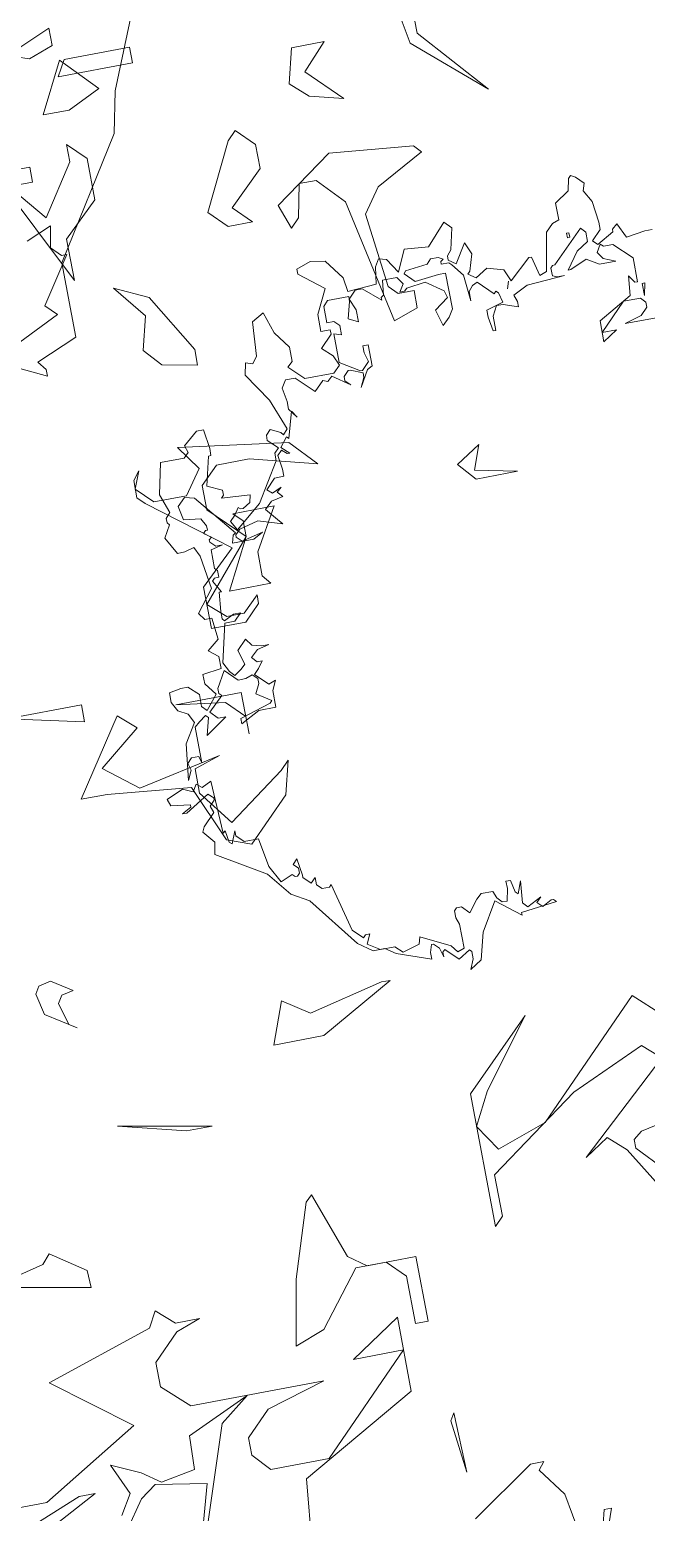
# Model space of a CAD drawing. Header units: millimetres. Extents: x 1418 to 1811, y 1796 to 1956.
# Drawn here: x 1504.4768 to 1504.6486, y 1866.6391 to 1867.0522 of the extents above; entities that cross this region are included whole.
import ezdxf

# ---------------------------------------------------------------- set-up
doc = ezdxf.new("R2010")
doc.units = ezdxf.units.MM
doc.layers.add('ARBRE', color=251, linetype='Continuous', lineweight=13)
doc.layers.add('VEGETAIS', color=3, linetype='Continuous')

# ---------------------------------------------------------------- blocks, each defined once
blk = doc.blocks.new('WMF26', base_point=(0, 0.0008))
at = {"color": 85}
blk.add_lwpolyline([(13.2233, -7.4181), (13.0199, -7.9055), (12.9837, -8.0792), (12.6708, -8.5666), (12.6708, -8.8803), (12.4963, -8.9527), (12.5251, -8.989), (12.5251, -9.0178), (12.111, -8.8144)], dxfattribs=at)
at = {"color": 106}
for points in [[(4.3413, -3.3278), (4.2022, -3.3641), (4.2022, -3.2982), (4.1298, -3.2258), (4.3043, -3.2982), (4.5809, -3.1895), (4.7258, -3.2258), (4.5151, -3.4365), (4.5513, -3.5016), (4.6534, -3.6119), (4.8287, -3.5378), (4.8287, -3.6119), (4.7258, -3.6481), (4.6172, -3.6119), (4.3413, -3.3278), (4.3413, -3.3278)], [(6.2531, -4.3282), (6.0489, -4.4377), (5.9765, -4.5398), (6.0127, -4.8526), (6.0489, -4.8889), (6.1156, -4.8889), (6.1156, -4.9613), (6.0127, -4.9975), (5.904, -4.4739), (5.8019, -4.3644), (5.7295, -4.3644), (5.7006, -4.5027), (5.6644, -4.5398), (5.6274, -4.4377), (5.8744, -4.2623), (6.2243, -4.2985), (6.2531, -4.3282), (6.2531, -4.3282)], [(5.1762, -4.9613), (5.1762, -5.0272), (5.0305, -4.9975), (4.9654, -4.9251), (5.0016, -4.7859), (4.893, -4.6484), (5.0305, -4.7135), (5.1762, -4.9613), (5.1762, -4.9613)], [(5.5903, -5.5212), (5.3145, -5.4487), (5.1762, -5.4487), (5.1029, -5.5212), (5.1029, -5.6232), (5.2421, -5.7624), (5.0305, -6.0094), (5.1029, -6.0744), (5.1762, -6.0744), (5.2421, -6.0094), (5.2421, -6.0456), (5.1762, -6.1115), (5.0305, -6.1115), (5.0305, -5.9361), (5.1762, -5.7986), (4.8559, -5.5508), (4.8271, -5.5212), (4.8271, -5.4487), (4.8559, -5.4125), (4.8271, -5.4849), (4.893, -5.5508), (5.0305, -5.5508), (5.1029, -5.4487), (5.0305, -5.3474), (5.489, -5.4125), (5.5903, -5.5212), (5.5903, -5.5212)], [(4.4418, -6.3947), (4.1281, -6.3222), (4.4418, -6.3222), (4.4418, -6.3947), (4.4418, -6.3947)], [(4.478, -6.5989), (4.6155, -6.7076), (4.9654, -6.6351), (4.8559, -6.6713), (4.8559, -6.7734), (4.9654, -6.9183), (5.2058, -6.7438), (5.2421, -6.7076), (5.2058, -6.8459), (5.0305, -7.0212), (4.9292, -6.985), (4.8271, -6.7438), (4.478, -6.7076), (4.3685, -6.7076), (4.5793, -6.3947), (4.6517, -6.4597), (4.478, -6.5989), (4.478, -6.5989)], [(5.1029, -6.5701), (5.1029, -6.4968), (5.0305, -6.4235), (4.8271, -6.3947), (5.1029, -6.3947), (5.1029, -6.5701), (5.1029, -6.5701)], [(6.5371, -8.9058), (6.3255, -8.5559), (6.2531, -8.4909), (6.1518, -8.5559), (6.5371, -8.2076), (6.4639, -8.141), (6.1518, -8.2801), (5.7657, -8.5559), (5.7657, -8.7313), (5.7295, -8.7675), (5.7295, -8.2076), (6.0127, -7.9302), (5.8019, -8.2076), (5.7295, -8.3451), (5.8019, -8.4546), (6.0127, -8.3814), (6.4639, -7.9302), (6.5734, -8.0323)], [(6.5734, -8.4546), (6.3988, -8.4909), (6.3618, -8.5197), (6.3618, -8.5559), (6.4639, -8.6654)], [(5.4528, -7.6832), (5.489, -7.6832), (5.1762, -7.8577), (4.9654, -7.8577), (5.0305, -7.6832), (5.1391, -7.7556), (5.4528, -7.6832), (5.4528, -7.6832)], [(13.1121, -7.805), (12.7985, -7.805), (12.8363, -7.7392), (13.1121, -7.7392), (13.1121, -7.805), (13.1121, -7.805)], [(4.6517, -8.141), (4.2664, -8.0685), (4.5431, -8.141), (4.6517, -8.141), (4.6517, -8.141)], [(12.5062, -8.1517), (12.6132, -8.1517), (12.6132, -8.215), (12.5062, -8.215)], [(12.5457, -8.4513), (12.6527, -8.4069), (12.6354, -8.4966), (12.675, -8.5361), (12.698, -8.5361), (12.5679, -8.7288), (12.6132, -8.7733), (12.4387, -8.8581)], [(5.177, -8.8292), (5.382, -8.8292), (5.382, -9.1026), (5.3293, -9.1026), (5.3293, -8.9025), (5.2561, -8.8292), (5.1293, -8.8292), (4.9506, -9.0557), (4.8255, -9.1026), (4.8773, -8.8292), (4.9769, -8.5238), (5.0033, -8.4974), (5.1029, -8.7766), (5.177, -8.8292), (5.177, -8.8292)], [(3.984, -9.66), (4.0359, -9.5768), (3.9766, -9.4459), (4.0968, -9.5002), (4.1726, -9.5538), (4.3158, -9.5282), (4.3216, -9.3866), (4.5883, -9.2672), (4.464, -9.3619), (4.3224, -9.7777)], [(4.2928, -9.8197), (4.357, -9.5949), (4.1438, -9.5587), (4.0779, -9.6065), (3.9956, -9.7242)], [(5.4174, -9.4953), (5.424, -9.7472), (5.3985, -9.5266), (5.4174, -9.4953), (5.4174, -9.4953)], [(5.7212, -9.795), (5.8077, -9.9127), (5.8381, -10.0922)], [(5.9246, -10.1227), (5.9559, -10.0058), (5.9863, -10.0058), (5.9246, -10.1787)], [(5.424, -9.944), (5.6899, -9.7637), (5.7459, -9.7637), (5.7212, -9.795), (5.7212, -9.795)]]:
    blk.add_lwpolyline(points, dxfattribs=at)
at = {"color": 63}
for points in [[(4.8477, -3.6769), (4.986, -3.8227), (4.8477, -3.8877), (4.739, -3.8877), (4.8477, -3.6769), (4.8477, -3.6769)], [(6.3255, -3.8408), (6.5734, -4.1248), (6.2893, -3.877), (6.2531, -3.6662), (6.3255, -3.6662), (6.3255, -3.8408), (6.3255, -3.8408)], [(5.8381, -3.9132), (5.9765, -4.0515), (5.8381, -4.0153), (5.7657, -3.9494), (5.8019, -3.8045), (5.9402, -3.8045), (5.8381, -3.9132), (5.8381, -3.9132)], [(3.4044, -9.5496), (3.6885, -9.5496), (4.1026, -9.3018), (3.7897, -9.0622), (4.2409, -8.9165), (4.2771, -8.8506), (4.3504, -8.9165), (4.4525, -8.9165), (4.3504, -8.9527), (4.2409, -9.0622), (4.2409, -9.1643), (4.3504, -9.2656), (4.9111, -9.2656), (4.6633, -9.3381), (4.5612, -9.4401), (4.5612, -9.5134), (4.627, -9.5859), (4.874, -9.5859), (5.2602, -9.2006), (5.0486, -9.2006), (5.2602, -9.0622), (5.2602, -9.3751), (4.7654, -9.6517), (4.7365, -9.9358)], [(4.6723, -4.3101), (4.8115, -4.0993), (4.8115, -4.0268), (4.8839, -4.0993), (4.8839, -4.273), (4.739, -4.4122), (4.739, -4.5867), (4.4986, -4.0993), (4.6723, -4.3101), (4.6723, -4.3101)], [(5.3351, -4.4122), (5.4734, -4.1355), (5.5096, -4.0993), (5.5821, -4.1717), (5.5821, -4.273), (5.4372, -4.4122), (5.5096, -4.4846), (5.4075, -4.4846), (5.3351, -4.4122), (5.3351, -4.4122)], [(4.8889, -6.482), (4.8707, -6.4424), (4.8304, -6.4219), (4.8098, -6.3823), (4.8098, -6.342), (4.86, -6.3321), (4.8889, -6.3321), (4.9308, -6.3716), (4.9308, -6.4219), (4.9498, -6.4424), (5, -6.3823), (4.9605, -6.3321), (4.9605, -6.2918), (5.0395, -6.2819), (5.0395, -6.2317), (5, -6.1996), (5.0502, -6.1601), (5.0395, -6.0695), (5.0107, -6.0695), (4.9893, -6.0398), (5.0609, -5.9485), (5.0395, -5.8077), (5.0214, -5.7682), (4.9811, -5.7789), (4.9498, -5.7789), (4.9103, -5.7072), (4.9391, -5.6562), (4.9308, -5.6463), (4.9308, -5.6274), (4.9498, -5.606), (4.921, -5.5269), (4.9498, -5.3952), (5.0502, -5.3952), (5.0708, -5.3763), (5.0609, -5.345), (5.121, -5.2947), (5.1507, -5.2947), (5.1614, -5.3763), (5.1614, -5.4059), (5.1507, -5.4059), (5.121, -5.5269), (5.182, -5.5557), (5.182, -5.5771), (5.1712, -5.5878), (5.2915, -5.5961), (5.2832, -5.6274), (5.2519, -5.6463), (5.2412, -5.6463), (5.233, -5.6381), (5.2124, -5.6669), (5.191, -5.6891), (5.2124, -5.7286), (5.3227, -5.6381), (5.4232, -5.4767), (5.4232, -5.4454), (5.4421, -5.4265), (5.4026, -5.387), (5.4026, -5.3656), (5.4232, -5.345), (5.4635, -5.3656), (5.4734, -5.3763), (5.4923, -5.3557), (5.4421, -5.2248), (5.3631, -5.1037), (5.373, -5.0535), (5.4026, -5.0634), (5.4232, -5.0346), (5.4339, -4.8921), (5.4841, -4.8633), (5.5137, -4.9531), (5.564, -5.0239), (5.564, -5.0848), (5.5426, -5.1037), (5.6035, -5.1638), (5.7253, -5.1638), (5.755, -5.135), (5.736, -5.093), (5.6941, -5.0535), (5.7443, -5.0033), (5.7443, -4.9844), (5.7048, -4.9844), (5.7048, -4.9127), (5.755, -4.8123), (5.6545, -4.7324), (5.6545, -4.7118), (5.7146, -4.6904), (5.7756, -4.7011), (5.8365, -4.7826), (5.8447, -4.8419), (5.9657, -4.8337), (5.9765, -4.7621), (5.9954, -4.7324), (6.0267, -4.7407), (6.0662, -4.8016), (6.1074, -4.7118), (6.2078, -4.7217), (6.2893, -4.632), (6.3181, -4.6616), (6.2975, -4.7514), (6.2786, -4.7719), (6.2786, -4.7909), (6.3082, -4.8123), (6.3576, -4.7324), (6.3791, -4.7826), (6.3576, -4.8526), (6.3478, -4.8633), (6.3791, -4.8839), (6.4293, -4.8526), (6.4984, -4.8732), (6.519, -4.9234), (6.6096, -4.8419), (6.6203, -4.8419), (6.6409, -4.9234), (6.6705, -4.9127), (6.7001, -4.7514), (6.7314, -4.7217), (6.7602, -4.7118), (6.7602, -4.6402), (6.8212, -4.6007), (6.8319, -4.5505), (6.8418, -4.5398), (6.8607, -4.5505), (6.892, -4.5818), (6.8821, -4.6114), (6.9109, -4.6616), (6.9216, -4.7514), (6.9216, -4.7826), (6.8821, -4.8222), (6.901, -4.8419), (6.9718, -4.8016), (6.9718, -4.7909), (6.9932, -4.7719), (7.0229, -4.8337), (7.1019, -4.8222), (7.134, -4.8222)], [(7.1126, -5.1852), (6.9513, -5.1852), (7.0229, -5.1638), (7.0517, -5.135), (7.0517, -5.1136), (7.0336, -5.093), (6.9611, -5.093), (6.8508, -5.2042), (6.9109, -5.2042), (6.8508, -5.2437), (6.8508, -5.154), (6.9932, -5.0741), (7.0015, -4.9926), (7.0229, -5.0239), (7.0336, -5.0239), (7.0336, -4.9234), (6.9611, -4.8526), (6.9216, -4.8526), (6.9109, -4.8419), (6.892, -4.8732), (6.9109, -4.9028), (6.9611, -4.9234), (6.892, -4.9234), (6.8418, -4.8921), (6.771, -4.9234), (6.7602, -4.9234), (6.8105, -4.8526), (6.8607, -4.8222), (6.8607, -4.7826), (6.8418, -4.7621), (6.71, -4.8921), (6.7001, -4.8921), (6.6911, -4.9028), (6.6911, -4.9341), (6.71, -4.9424), (6.7413, -4.9424), (6.5808, -4.9531), (6.519, -4.9844), (6.5297, -5.0132), (6.5297, -5.0346), (6.4688, -5.0132), (6.44, -5.0132), (6.4186, -5.0535), (6.4186, -5.1136), (6.4079, -5.1136), (6.398, -5.0535), (6.398, -5.0239), (6.4688, -5.0033), (6.4581, -4.9629), (6.4482, -4.9531), (6.44, -4.9629), (6.3791, -4.9028), (6.3576, -4.9127), (6.3395, -4.9341), (6.3395, -4.9737), (6.3288, -4.8633), (6.2893, -4.8123), (6.2786, -4.8016), (6.2473, -4.8016), (6.2473, -4.7909), (6.258, -4.7826), (6.2391, -4.7719), (6.2078, -4.7719), (6.1889, -4.7909), (6.0967, -4.8016), (6.0884, -4.8123), (6.1279, -4.8526), (6.2284, -4.8419), (6.258, -4.8419), (6.258, -4.9926), (6.2391, -5.0239), (6.2078, -5.0535), (6.1889, -4.9844), (6.2473, -4.9424), (6.2391, -4.9127), (6.1675, -4.8633), (6.0884, -4.8732), (6.0769, -4.8839), (6.0563, -4.8839), (6.0769, -4.8526), (6.0563, -4.8222), (5.9954, -4.8222), (5.9872, -4.8839), (5.9765, -4.8921), (5.9765, -4.9028), (5.9056, -4.8419), (5.876, -4.8419), (5.8447, -4.8732), (5.8653, -4.9234), (5.8653, -4.9737), (5.8258, -4.9531), (5.8447, -4.8839), (5.8447, -4.8633), (5.755, -4.8633), (5.736, -4.8839), (5.736, -4.9531), (5.7649, -4.9531), (5.7863, -4.9737), (5.7863, -5.0132), (5.755, -5.0033), (5.755, -5.1243), (5.8365, -5.1745), (5.8447, -5.1745), (5.876, -5.1433), (5.8653, -5.1037), (5.8653, -5.0741), (5.8867, -5.0741), (5.8867, -5.1638), (5.8653, -5.1745), (5.8258, -5.2437), (5.8447, -5.2042), (5.8447, -5.1852), (5.7945, -5.1638), (5.7863, -5.1638), (5.7649, -5.1852), (5.7649, -5.2042), (5.7863, -5.2248), (5.7146, -5.1745), (5.6941, -5.1935), (5.6751, -5.1852), (5.6356, -5.2248), (5.564, -5.154), (5.5236, -5.154), (5.503, -5.1852), (5.5137, -5.2437), (5.5137, -5.2758), (5.5426, -5.3153), (5.5236, -5.2865), (5.4923, -5.3952), (5.4841, -5.387), (5.4528, -5.4265), (5.4841, -5.4561), (5.4734, -5.4561), (5.4528, -5.4372), (5.4339, -5.4561), (5.4421, -5.5162), (5.4421, -5.5459), (5.4026, -5.5459), (5.3631, -5.5878), (5.3837, -5.606), (5.4232, -5.5878), (5.4026, -5.606), (5.4232, -5.6274), (5.373, -5.6381), (5.3417, -5.6669), (5.3837, -5.7179), (5.4026, -5.7393), (5.3022, -5.7072), (5.2223, -5.7286), (5.2017, -5.7476), (5.2017, -5.7575), (5.2223, -5.7789), (5.3129, -5.7575), (5.2725, -5.7789), (5.182, -5.7789), (5.191, -5.7476), (5.2017, -5.7393), (5.0609, -5.5664), (5.0214, -5.5557), (4.9893, -5.5878), (5, -5.6463), (5.0708, -5.6562), (5.0897, -5.6891), (5.0897, -5.7072), (5.0815, -5.7072), (5.0708, -5.7179), (5.1004, -5.7393), (5.0897, -5.7476), (5.0897, -5.7575), (5.1111, -5.7789), (5.14, -5.7789), (5.0897, -5.7896), (5.0897, -5.8686), (5.1004, -5.8793), (5.1004, -5.9081), (5.0815, -5.9081), (5.0708, -5.9188), (5.1004, -5.969), (5.0897, -5.969), (5.0815, -6.0489), (5.0815, -6.0802), (5.0897, -6.0901), (5.1317, -6.0695), (5.1614, -6.0695), (5.1317, -6.0999), (5.0897, -6.0999), (5.0502, -6.2605), (5.0708, -6.3), (5.0897, -6.3214), (5.121, -6.3), (5.14, -6.2819), (5.121, -6.221), (5.1614, -6.1815), (5.182, -6.2103), (5.2223, -6.221), (5.2519, -6.221), (5.2017, -6.2317), (5.1712, -6.2605), (5.191, -6.2819), (5.2124, -6.2819), (5.191, -6.3107), (5.1712, -6.3321), (5.2223, -6.3823), (5.2519, -6.3716), (5.233, -6.4112), (5.233, -6.482), (5.1614, -6.482), (5.0815, -6.5231), (5.0815, -6.5009), (5.2124, -6.4614), (5.2223, -6.4507), (5.1614, -6.4112), (5.182, -6.3716), (5.182, -6.3502), (5.1614, -6.3321), (5.1317, -6.342), (5.1004, -6.342), (5.0502, -6.2918), (5.0107, -6.3609), (5.0107, -6.3823), (5.0214, -6.3922), (4.9605, -6.4507), (4.9893, -6.482), (5.0214, -6.482), (4.9308, -6.5437), (4.9498, -6.4721), (4.9391, -6.4614), (4.9103, -6.482), (4.8889, -6.5009), (4.8889, -6.6524), (4.8806, -6.6236), (4.8493, -6.6236), (4.8304, -6.6442), (4.8386, -6.6738), (4.8205, -6.7133), (4.8386, -6.5627), (4.8889, -6.482), (4.8889, -6.482)], [(6.7915, -4.7909), (6.7817, -4.7909), (6.7817, -4.7719), (6.7915, -4.7719), (6.7915, -4.7909), (6.7915, -4.7909)], [(6.4984, -4.9531), (6.5083, -4.9234), (6.4984, -4.9531), (6.4984, -4.9531)], [(7.0624, -5.0346), (7.0517, -5.0848), (7.0517, -5.0346), (7.0624, -5.0346), (7.0624, -5.0346)], [(6.1601, -5.6315), (6.2613, -5.5664), (6.2251, -5.6677), (6.3996, -5.7048), (6.2251, -5.7048), (6.1601, -5.6315), (6.1601, -5.6315)], [(5.2421, -5.7624), (5.2421, -5.6965), (5.2058, -5.6595), (5.3804, -5.6595), (5.2783, -5.8348), (5.2783, -5.9361), (5.3071, -5.9723), (5.1326, -5.9723), (5.2421, -5.7624), (5.2421, -5.7624)], [(5.8447, -7.6288), (5.8365, -7.619), (5.7863, -7.6503), (5.736, -7.6), (5.7253, -7.6083), (5.7253, -7.6288), (5.7146, -7.5893), (5.6941, -7.5687), (5.6858, -7.5687), (5.6751, -7.6), (5.6751, -7.6288), (5.5343, -7.5786), (5.4923, -7.5498), (5.4421, -7.5498), (5.3837, -7.5078), (5.2223, -7.2979), (5.1507, -7.2559), (5.0708, -7.1554), (4.8707, -7.0361), (4.8806, -6.9858), (4.8386, -6.9356), (4.8493, -6.9142), (4.8996, -6.864), (4.8889, -6.8343), (4.9103, -6.8138), (4.9103, -6.8031), (4.8889, -6.7841), (4.7892, -6.8451), (4.7703, -6.8451), (4.8098, -6.8245), (4.8098, -6.8138), (4.7291, -6.8031), (4.7192, -6.7742), (4.7892, -6.7446), (4.8304, -6.7635), (4.8493, -6.7339), (4.8707, -6.7528), (4.9103, -6.7339), (4.921, -6.9546), (4.9308, -6.9463), (4.9391, -6.9965), (4.9498, -7.0048), (4.9712, -6.9546), (4.9712, -6.976), (5, -7.0048), (5.0609, -7.0048), (5.0815, -7.1258), (5.121, -7.1974), (5.1712, -7.176), (5.182, -7.1867), (5.191, -7.1867), (5.2017, -7.176), (5.2017, -7.1554), (5.182, -7.1365), (5.2017, -7.1159), (5.2124, -7.1867), (5.2124, -7.1974), (5.2412, -7.2262), (5.2626, -7.2057), (5.2626, -7.2369), (5.2832, -7.2559), (5.3129, -7.2559), (5.3227, -7.2477), (5.373, -7.4494), (5.4133, -7.4889), (5.4232, -7.4782), (5.4421, -7.4782), (5.4232, -7.5185), (5.4734, -7.5498), (5.5343, -7.5498), (5.564, -7.5786), (5.6356, -7.558), (5.6438, -7.5284), (5.7649, -7.5893), (5.7863, -7.619), (5.8151, -7.6083), (5.8151, -7.5078), (5.8052, -7.4782), (5.8052, -7.4494), (5.8151, -7.4387), (5.8365, -7.4387), (5.8653, -7.4683), (5.9056, -7.4181), (5.9262, -7.3991), (5.9765, -7.3991), (5.9872, -7.428), (6.0061, -7.4494), (6.0267, -7.4494), (6.0374, -7.3991), (6.0374, -7.3679), (6.0563, -7.3679), (6.0662, -7.4181), (6.0769, -7.428), (6.0967, -7.3777), (6.0884, -7.4683), (6.1074, -7.4889), (6.1675, -7.4576), (6.1469, -7.4782), (6.1675, -7.4996), (6.2078, -7.4782), (6.2177, -7.4782), (6.2284, -7.4889), (6.0769, -7.5078), (6.0769, -7.5185), (5.9765, -7.4387), (5.9056, -7.558), (5.876, -7.6692), (5.8258, -7.7005), (5.8447, -7.6585), (5.8447, -7.6288), (5.8447, -7.6288)], [(4.1767, -7.6363), (4.054, -7.558), (4.0342, -7.4675), (4.0532, -7.437), (4.1034, -7.4263), (4.189, -7.4807), (4.1388, -7.4914), (4.1199, -7.5226), (4.1454, -7.6165), (4.1767, -7.6363), (4.1767, -7.6363)], [(3.3493, -8.1352), (3.681, -8.6177), (3.8548, -8.5748), (3.8893, -8.537), (4.0318, -8.6341), (4.0342, -8.7066), (3.7189, -8.6465), (3.3962, -8.3814), (3.1764, -8.178), (3.2389, -8.1105), (3.3493, -8.1352), (3.3493, -8.1352)], [(2.9541, -10.037), (2.7787, -10.0733), (2.7062, -10.0733), (3.0916, -9.7892), (3.1278, -9.8255), (3.826, -9.5496), (3.8926, -9.5496), (2.9541, -10.037), (2.9541, -10.037)]]:
    blk.add_lwpolyline(points, dxfattribs=at)
blk = doc.blocks.new('T2_02')
at = {"xscale": 0.3499999999999943, "yscale": 0.3499999999999943, "zscale": 0.3499999999999943}
blk.add_blockref('WMF26', (-2.2399, 1.997), dxfattribs=at)

msp = doc.modelspace()

# ---------------------------------------------------------------- linework, layer by layer
at = {"layer": 'VEGETAIS'}
msp.add_spline([(1504.85948, 1868.11166), (1500.74735, 1868.74925), (1497.95677, 1866.02672), (1506.51749, 1867.1056), (1504.85948, 1868.11166)], degree=3, dxfattribs=at)

# ---------------------------------------------------------------- block references
at = {"layer": 'ARBRE', "xscale": 0.1918409178794672, "yscale": 0.1918409178794672, "zscale": 0.1918409178794672, "rotation": 10.65514725593884}
for p in [(1504.03647, 1867.0982), (1504.61276, 1866.92917)]:
    msp.add_blockref('T2_02', p, dxfattribs=at)

doc.saveas('drawing.dxf')
